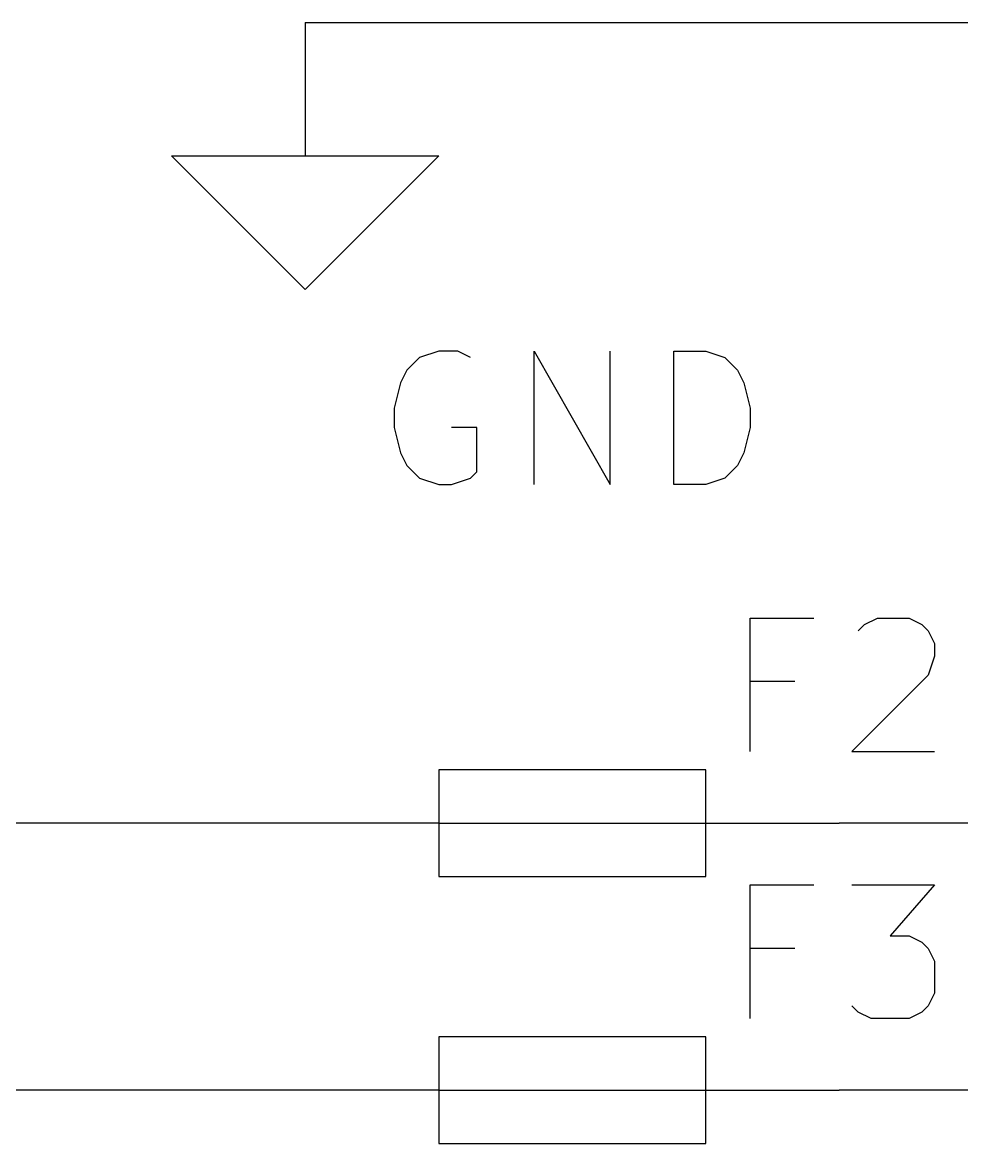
# Model space of a CAD drawing. Extents: x 0.4 to 11.3, y -7.9 to -0.4.
# Drawn here: x 4.1941 to 4.5458, y -2.67 to -2.25 of the extents above; entities that cross this region are included whole.
import ezdxf

# ---------------------------------------------------------------- set-up
doc = ezdxf.new("R2010")
doc.units = 0
doc.header["$MEASUREMENT"] = 0
for name, color, linetype in [('CYAN2', 4, 'CONTINUOUS'), ('GREEN3', 91, 'CONTINUOUS'), ('RED2', 1, 'CONTINUOUS')]:
    doc.layers.add(name, color=color, linetype=linetype)

msp = doc.modelspace()

# ---------------------------------------------------------------- linework, layer by layer
at = {"layer": 'CYAN2', "linetype": 'CONTINUOUS'}
for p, q in [((4.34286, -2.37551), (4.33809, -2.38028)), ((4.34286, -2.37551), (4.33809, -2.38028)), ((4.35, -2.37313), (4.34286, -2.37551)), ((4.35, -2.37313), (4.34286, -2.37551)), ((4.35714, -2.37313), (4.35, -2.37313)), ((4.35714, -2.37313), (4.35, -2.37313)), ((4.36191, -2.37551), (4.35714, -2.37313)), ((4.36191, -2.37551), (4.35714, -2.37313)), ((4.38571, -2.42313), (4.38571, -2.37313)), ((4.38571, -2.37313), (4.41428, -2.42313)), ((4.38571, -2.42313), (4.38571, -2.37313)), ((4.38571, -2.37313), (4.41428, -2.42313)), ((4.41428, -2.42313), (4.41428, -2.37313)), ((4.41428, -2.42313), (4.41428, -2.37313)), ((4.43809, -2.42313), (4.43809, -2.37313)), ((4.43809, -2.37313), (4.45, -2.37313)), ((4.43809, -2.42313), (4.43809, -2.37313)), ((4.43809, -2.37313), (4.45, -2.37313)), ((4.45, -2.37313), (4.45714, -2.37551)), ((4.45, -2.37313), (4.45714, -2.37551)), ((4.45714, -2.37551), (4.46191, -2.38028)), ((4.45714, -2.37551), (4.46191, -2.38028)), ((4.33809, -2.38028), (4.33571, -2.38504)), ((4.33809, -2.38028), (4.33571, -2.38504)), ((4.46191, -2.38028), (4.46429, -2.38504)), ((4.46191, -2.38028), (4.46429, -2.38504)), ((4.33571, -2.38504), (4.33333, -2.39456)), ((4.33571, -2.38504), (4.33333, -2.39456)), ((4.46429, -2.38504), (4.46667, -2.39456)), ((4.46429, -2.38504), (4.46667, -2.39456)), ((4.33333, -2.39456), (4.33333, -2.4017)), ((4.33333, -2.39456), (4.33333, -2.4017)), ((4.46667, -2.39456), (4.46667, -2.4017)), ((4.46667, -2.39456), (4.46667, -2.4017)), ((4.33333, -2.4017), (4.33571, -2.41122)), ((4.33333, -2.4017), (4.33571, -2.41122)), ((4.36428, -2.4017), (4.35476, -2.4017)), ((4.36428, -2.4017), (4.35476, -2.4017)), ((4.36428, -2.41837), (4.36428, -2.4017)), ((4.36428, -2.41837), (4.36428, -2.4017)), ((4.46667, -2.4017), (4.46429, -2.41122)), ((4.46667, -2.4017), (4.46429, -2.41122)), ((4.33571, -2.41122), (4.33809, -2.41599)), ((4.33571, -2.41122), (4.33809, -2.41599)), ((4.46429, -2.41122), (4.46191, -2.41599)), ((4.46429, -2.41122), (4.46191, -2.41599)), ((4.33809, -2.41599), (4.34286, -2.42075)), ((4.33809, -2.41599), (4.34286, -2.42075)), ((4.36191, -2.42075), (4.36428, -2.41837)), ((4.36191, -2.42075), (4.36428, -2.41837)), ((4.46191, -2.41599), (4.45714, -2.42075)), ((4.46191, -2.41599), (4.45714, -2.42075)), ((4.34286, -2.42075), (4.35, -2.42313)), ((4.34286, -2.42075), (4.35, -2.42313)), ((4.35, -2.42313), (4.35476, -2.42313)), ((4.35, -2.42313), (4.35476, -2.42313)), ((4.35476, -2.42313), (4.36191, -2.42075)), ((4.35476, -2.42313), (4.36191, -2.42075)), ((4.45, -2.42313), (4.43809, -2.42313)), ((4.45, -2.42313), (4.43809, -2.42313)), ((4.45714, -2.42075), (4.45, -2.42313)), ((4.45714, -2.42075), (4.45, -2.42313)), ((4.46667, -2.52313), (4.46667, -2.47313)), ((4.46667, -2.47313), (4.49048, -2.47313)), ((4.46667, -2.52313), (4.46667, -2.47313)), ((4.46667, -2.47313), (4.49048, -2.47313)), ((4.50952, -2.47551), (4.51429, -2.47313)), ((4.50952, -2.47551), (4.51429, -2.47313)), ((4.51429, -2.47313), (4.52619, -2.47313)), ((4.51429, -2.47313), (4.52619, -2.47313)), ((4.52619, -2.47313), (4.53095, -2.47551)), ((4.52619, -2.47313), (4.53095, -2.47551)), ((4.50715, -2.47789), (4.50952, -2.47551)), ((4.50715, -2.47789), (4.50952, -2.47551)), ((4.53095, -2.47551), (4.53333, -2.47789)), ((4.53095, -2.47551), (4.53333, -2.47789)), ((4.53333, -2.47789), (4.53572, -2.48265)), ((4.53333, -2.47789), (4.53572, -2.48265)), ((4.53572, -2.48265), (4.53572, -2.48742)), ((4.53572, -2.48265), (4.53572, -2.48742)), ((4.53572, -2.48742), (4.53333, -2.49456)), ((4.53572, -2.48742), (4.53333, -2.49456)), ((4.53333, -2.49456), (4.50476, -2.52313)), ((4.53333, -2.49456), (4.50476, -2.52313)), ((4.48333, -2.49694), (4.46667, -2.49694)), ((4.48333, -2.49694), (4.46667, -2.49694)), ((4.50476, -2.52313), (4.53572, -2.52313)), ((4.50476, -2.52313), (4.53572, -2.52313)), ((4.46667, -2.62313), (4.46667, -2.57313)), ((4.46667, -2.57313), (4.49048, -2.57313)), ((4.46667, -2.62313), (4.46667, -2.57313)), ((4.46667, -2.57313), (4.49048, -2.57313)), ((4.50476, -2.57313), (4.53572, -2.57313)), ((4.50476, -2.57313), (4.53572, -2.57313)), ((4.53572, -2.57313), (4.51905, -2.59218)), ((4.53572, -2.57313), (4.51905, -2.59218)), ((4.51905, -2.59218), (4.52619, -2.59218)), ((4.51905, -2.59218), (4.52619, -2.59218)), ((4.52619, -2.59218), (4.53095, -2.59456)), ((4.52619, -2.59218), (4.53095, -2.59456)), ((4.53095, -2.59456), (4.53333, -2.59694)), ((4.53095, -2.59456), (4.53333, -2.59694)), ((4.48333, -2.59694), (4.46667, -2.59694)), ((4.48333, -2.59694), (4.46667, -2.59694)), ((4.53333, -2.59694), (4.53572, -2.6017)), ((4.53333, -2.59694), (4.53572, -2.6017)), ((4.53572, -2.6017), (4.53572, -2.61361)), ((4.53572, -2.6017), (4.53572, -2.61361)), ((4.53572, -2.61361), (4.53333, -2.61837)), ((4.53572, -2.61361), (4.53333, -2.61837)), ((4.50715, -2.62075), (4.50476, -2.61837)), ((4.50715, -2.62075), (4.50476, -2.61837)), ((4.51191, -2.62313), (4.50715, -2.62075)), ((4.51191, -2.62313), (4.50715, -2.62075)), ((4.53095, -2.62075), (4.52619, -2.62313)), ((4.53095, -2.62075), (4.52619, -2.62313)), ((4.53333, -2.61837), (4.53095, -2.62075)), ((4.53333, -2.61837), (4.53095, -2.62075)), ((4.52619, -2.62313), (4.51191, -2.62313)), ((4.52619, -2.62313), (4.51191, -2.62313))]:
    msp.add_line(p, q, dxfattribs=at)
at = {"layer": 'GREEN3', "linetype": 'CONTINUOUS'}
for p, q in [((4.3, -2.25), (4.9, -2.25)), ((4.3, -2.55), (4, -2.55)), ((4.9, -2.55), (4.5, -2.55)), ((4.3, -2.65), (4, -2.65)), ((4.9, -2.65), (4.5, -2.65))]:
    msp.add_line(p, q, dxfattribs=at)
at = {"layer": 'RED2', "linetype": 'CONTINUOUS'}
for p, q in [((4.3, -2.25), (4.3, -2.3)), ((4.3, -2.35), (4.25, -2.3)), ((4.25, -2.3), (4.3, -2.3)), ((4.3, -2.3), (4.35, -2.3)), ((4.35, -2.3), (4.3, -2.35)), ((4.35, -2.53), (4.35, -2.57)), ((4.45, -2.53), (4.35, -2.53)), ((4.45, -2.57), (4.45, -2.53)), ((4.35, -2.55), (4.3, -2.55)), ((4.35, -2.55), (4.3, -2.55)), ((4.35, -2.55), (4.45, -2.55)), ((4.45, -2.55), (4.5, -2.55)), ((4.45, -2.55), (4.5, -2.55)), ((4.35, -2.57), (4.45, -2.57)), ((4.35, -2.63), (4.35, -2.67)), ((4.45, -2.63), (4.35, -2.63)), ((4.45, -2.67), (4.45, -2.63)), ((4.35, -2.65), (4.3, -2.65)), ((4.35, -2.65), (4.3, -2.65)), ((4.35, -2.65), (4.45, -2.65)), ((4.45, -2.65), (4.5, -2.65)), ((4.45, -2.65), (4.5, -2.65)), ((4.35, -2.67), (4.45, -2.67))]:
    msp.add_line(p, q, dxfattribs=at)

doc.saveas('drawing.dxf')
